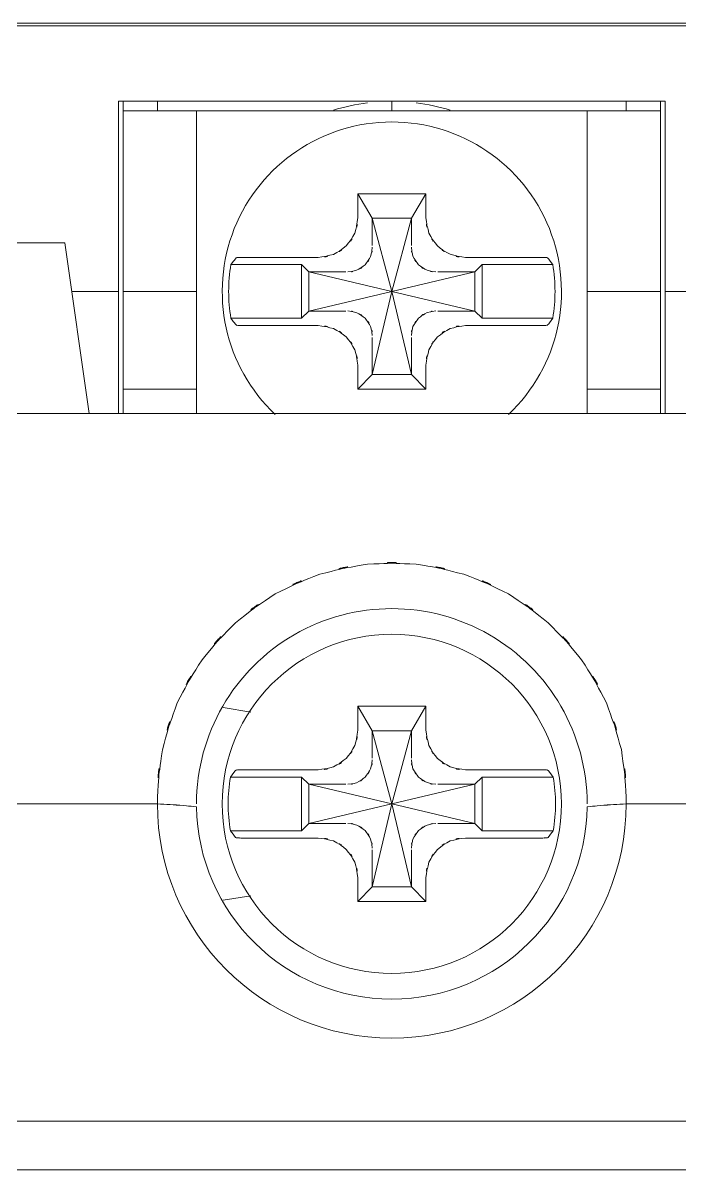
# Model space of a CAD drawing. Header units: millimetres. Extents: x 41 to 1635, y 11 to 1528.
# Drawn here: x 501.71 to 516.48, y 1172.71 to 1198.65 of the extents above; entities that cross this region are included whole.
import ezdxf

# ---------------------------------------------------------------- set-up
doc = ezdxf.new("R2010")
doc.units = ezdxf.units.MM
doc.header["$LTSCALE"] = 8
doc.layers.get('0').update_dxf_attribs({"linetype": 'CONTINUOUS'})
doc.layers.add('PDF_Geometry', color=7, linetype='CONTINUOUS')

# ---------------------------------------------------------------- blocks, each defined once
blk = doc.blocks.new('Contactor2')
at = {"layer": 'PDF_Geometry', "lineweight": 9}
for points in [[(-0.2415555277777912, 0), (-0.2444027777777933, 0), (-0.6933888333333584, 0), (-0.6962360833333037, 0)], [(-0.3893193194444393, -0.1136534027777998), (-0.3893193194444393, -0.0781529861111494), (-0.3893193194444393, -0.02273644444449019), (-0.5484443194444566, -0.02273644444449019), (-0.5484443194444566, -0.0781529861111494), (-0.5484443194444566, -0.1136534027777998)], [(-0.5470277916666646, -0.0781529861111494), (-0.5257220833333349, -0.0781529861111494), (-0.5257220833333349, -0.02556950000007419), (-0.5470277916666646, -0.02556950000007419), (-0.5470277916666646, -0.02273644444449019)], [(-0.5370970833333217, -0.02556950000007419), (-0.5370970833333217, -0.02273644444449019)], [(-0.4688750416666494, -0.02273644444449019), (-0.4688750416666494, -0.02556950000007419)], [(-0.3907360555555783, -0.02273644444449019), (-0.3907360555555783, -0.02556950000007419), (-0.4120693194444698, -0.02556950000007419), (-0.4120693194444698, -0.0781529861111494), (-0.3907360555555783, -0.0781529861111494)], [(-0.4006805416666452, -0.02273644444449019), (-0.4006805416666452, -0.02556950000007419)], [(-0.5470277916666646, -0.1136534027777998), (-0.5470277916666646, -0.1065555277778003), (-0.5470277916666646, -0.0781529861111494), (-0.5470277916666646, -0.02556950000007419)], [(-0.5257220833333349, -0.02556950000007419), (-0.5186110555555388, -0.02556950000007419), (-0.4191665694444282, -0.02556950000007419), (-0.4120693194444698, -0.02556950000007419)], [(-0.3907360555555783, -0.1136534027777998), (-0.3907360555555783, -0.1065555277778003), (-0.3907360555555783, -0.0781529861111494), (-0.3907360555555783, -0.02556950000007419)], [(-0.478833305555554, -0.05672286111121139), (-0.478833305555554, -0.04972247222224269), (-0.4589583055555408, -0.04972247222224269), (-0.4589583055555408, -0.05672286111121139)], [(-0.478833305555554, -0.04972247222224269), (-0.4745693194444698, -0.05683391666661919), (-0.463208305555554, -0.05683391666661919), (-0.4589583055555408, -0.04972247222224269)], [(-0.463208305555554, -0.06479222222219505), (-0.463208305555554, -0.05683391666661919), (-0.4688750416666494, -0.0781529861111494), (-0.4745693194444698, -0.05683391666661919), (-0.4745693194444698, -0.06479222222219505)], [(-0.5868333194444517, -0.1136534027777998), (-0.5797220833333654, -0.06394450000004781), (-0.5640833055555845, -0.06394450000004781), (-0.5569860694444628, -0.1136534027777998)], [(-0.5127222222222372, -0.0682084861111889), (-0.4903333472222471, -0.0682084861111889)], [(-0.482249999999965, -0.07245891666661919), (-0.4930555555555429, -0.07245891666661919), (-0.4688750416666494, -0.0781529861111494), (-0.4930555555555429, -0.0838334861111889), (-0.4930555555555429, -0.07245891666661919), (-0.4951943333333588, -0.07033369444445725)], [(-0.4425970694444459, -0.07033369444445725), (-0.4425970694444459, -0.08594513888897382), (-0.444736055555552, -0.0838334861111889), (-0.444736055555552, -0.07245891666661919), (-0.4688750416666494, -0.0781529861111494), (-0.4745693194444698, -0.1022915416667729), (-0.4745693194444698, -0.09151459722227173)], [(-0.4474444861111238, -0.0682084861111889), (-0.4250554027777866, -0.0682084861111889)], [(-0.5620555833333469, -0.0781529861111494), (-0.5484443194444566, -0.0781529861111494)], [(-0.5257220833333349, -0.0781529861111494), (-0.5257220833333349, -0.1065555277778003), (-0.5257220833333349, -0.1136534027777998)], [(-0.4555416111111299, -0.0838334861111889), (-0.444736055555552, -0.0838334861111889), (-0.4688750416666494, -0.0781529861111494), (-0.463208305555554, -0.1022915416667729), (-0.4745693194444698, -0.1022915416667729), (-0.478833305555554, -0.1065555277778003)], [(-0.4120693194444698, -0.1136534027777998), (-0.4120693194444698, -0.1065555277778003), (-0.4120693194444698, -0.0781529861111494)], [(-0.3893193194444393, -0.0781529861111494), (-0.3757222500000239, -0.0781529861111494)], [(-0.463208305555554, -0.09151459722227173), (-0.463208305555554, -0.1022915416667729), (-0.4589583055555408, -0.1065555277778003)], [(-0.4589583055555408, -0.09956954166671039), (-0.4589583055555408, -0.1065555277778003), (-0.478833305555554, -0.1065555277778003), (-0.478833305555554, -0.09956954166671039)], [(-0.5257220833333349, -0.1065555277778003), (-0.5470277916666646, -0.1065555277778003)], [(-0.3907360555555783, -0.1065555277778003), (-0.4120693194444698, -0.1065555277778003)], [(-0.5179443333333325, -0.1992645277778138), (-0.509902736111087, -0.2006115416667171)], [(-0.478833305555554, -0.2058893888888633), (-0.478833305555554, -0.1989169722222641), (-0.4589583055555408, -0.1989169722222641), (-0.4589583055555408, -0.2058893888888633)], [(-0.478833305555554, -0.1989169722222641), (-0.4745693194444698, -0.2060284166666406), (-0.463208305555554, -0.2060284166666406), (-0.4589583055555408, -0.1989169722222641)], [(-0.463208305555554, -0.2139723055555578), (-0.463208305555554, -0.2060284166666406), (-0.4688750416666494, -0.2273339166666801), (-0.4745693194444698, -0.2060284166666406), (-0.4745693194444698, -0.2139723055555578)], [(-0.5128472638888866, -0.2173894305556132), (-0.4903333472222471, -0.2173894305556132)], [(-0.4474444861111238, -0.2173894305556132), (-0.4249165833332995, -0.2173894305556132)], [(-0.482249999999965, -0.2216390000000956), (-0.4930555555555429, -0.2216390000000956), (-0.4688750416666494, -0.2273339166666801), (-0.4930555555555429, -0.2330280000001039), (-0.4930555555555429, -0.2216390000000956), (-0.4951943333333588, -0.2195282083333723)], [(-0.4555416111111299, -0.2330280000001039), (-0.444736055555552, -0.2330280000001039), (-0.4688750416666494, -0.2273339166666801), (-0.4745693194444698, -0.2514860416666806), (-0.463208305555554, -0.2514860416666806), (-0.4688750416666494, -0.2273339166666801), (-0.444736055555552, -0.2216390000000956), (-0.444736055555552, -0.2330280000001039), (-0.4425970694444459, -0.2351387916667136), (-0.4425970694444459, -0.2195282083333723)], [(-0.4903333472222471, -0.2372784166666406), (-0.5128472638888866, -0.2372784166666406)], [(-0.4249165833332995, -0.2372784166666406), (-0.4474444861111238, -0.2372784166666406)], [(-0.4745693194444698, -0.2407082500000115), (-0.4745693194444698, -0.2514860416666806), (-0.478833305555554, -0.2557500277778217)], [(-0.463208305555554, -0.2407082500000115), (-0.463208305555554, -0.2514860416666806), (-0.4589583055555408, -0.2557500277778217)], [(-0.4589583055555408, -0.2487504861111347), (-0.4589583055555408, -0.2557500277778217), (-0.478833305555554, -0.2557500277778217), (-0.478833305555554, -0.2487504861111347)], [(-0.509902736111087, -0.2540554583333687), (-0.5179443333333325, -0.2553889027777814)], [(-0.1534582777777587, -0.3338894444444804), (-0.7843055694444274, -0.3338894444444804)]]:
    blk.add_lwpolyline(points, dxfattribs=at)
for points in [[(-0.482249999999965, -0.0838334861111889), (-0.4930555555555429, -0.0838334861111889), (-0.4951943333333588, -0.08594513888897382), (-0.5157360555555783, -0.08594513888897382, -0.0827331438228938), (-0.5157360555555783, -0.07033369444445725), (-0.4951943333333588, -0.07033369444445725), (-0.4951943333333588, -0.08594513888897382)], [(-0.4555416111111299, -0.07245891666661919), (-0.444736055555552, -0.07245891666661919), (-0.4425970694444459, -0.07033369444445725), (-0.4220555555555734, -0.07033369444445725, -0.08275316119332417), (-0.4220555555555734, -0.08594513888897382), (-0.4425970694444459, -0.08594513888897382)], [(-0.4903333472222471, -0.08809747222221631), (-0.5127222222222372, -0.08809747222221631, 0.001721543789096491), (-0.5137220972222281, -0.08804237499998635)], [(-0.4240692916666831, -0.08804237499998635, 0.0006013873583077535), (-0.4250554027777866, -0.08809747222221631), (-0.4474444861111238, -0.08809747222221631)], [(-0.482249999999965, -0.2330280000001039), (-0.4930555555555429, -0.2330280000001039), (-0.4951943333333588, -0.2351387916667136), (-0.5158610833333341, -0.2351387916667136, -0.08408291383173826), (-0.5158610833333341, -0.2195282083333723), (-0.4951943333333588, -0.2195282083333723), (-0.4951943333333588, -0.2351387916667136)], [(-0.4555416111111299, -0.2216390000000956), (-0.444736055555552, -0.2216390000000956), (-0.4425970694444459, -0.2195282083333723), (-0.4219305277777607, -0.2195282083333723, -0.08408291383167765), (-0.4219305277777607, -0.2351387916667136), (-0.4425970694444459, -0.2351387916667136)], [(-0.7885971111111303, -0.2277086111112112), (-0.7885971111116987, -0.323958513888897, -0.4144878227867246), (-0.7843055694444274, -0.3196809583333788), (-0.1534582777777587, -0.3196809583331515, -0.4152934030877152), (-0.1492082777777455, -0.323958513888897), (-0.1492082777777455, -0.2277086111112112), (-0.1492082777777455, -0.323958513888897), (-0.1492082777777455, -0.3356526805555404)], [(-0.6104166250000276, -0.227528055555581, 0.002737048046708027), (-0.6067083194444649, -0.2273339166666801), (-0.5370970833333217, -0.2273339166666801, 0.002612007494189886), (-0.5334165416666679, -0.227528055555581)], [(-0.4043888472222079, -0.227528055555581, 0.002589240893631652), (-0.4006805416666452, -0.2273339166666801), (-0.3310832916666868, -0.2273339166666801, 0.999587610104362), (-0.1946527638888824, -0.2273339166666801), (-0.1534582777777587, -0.2273339166666801)]]:
    blk.add_lwpolyline(points, format="xyb", dxfattribs=at)
blk.add_lwpolyline([(-0.1563055277777607, -0.1136534027777998), (-0.7814583194444253, -0.1136534027777998)], close=True, dxfattribs=at)
blk.add_circle((-0.4688992604069426, -0.227323272164881), 0.04935758099919514, dxfattribs=at)
for centre, radius, start, end in [((-0.4686212187148726, -0.07972972287734592), 0.05701417049585795, 97.4361272968335, 107.61522517704), ((-0.4691177152161004, -0.07960068264480924), 0.05687940909684637, 72.38278522062883, 82.59966647438132), ((-0.4688916058294694, -0.07813206496985003), 0.04934554421874379, 313.4680159968827, 226.5311002956135), ((-0.468899030747707, -0.2273161673452933), 0.05682971407505712, 359.9821051145893, 179.9912288940861), ((-0.4688959438331608, -0.2273132911396942), 0.06820114261897484, 180.0173275053756, 359.9800893122094), ((-0.4688896939660481, -0.2273346124742375), 0.05683868841220276, 180.8530155932459, 359.1580445966891)]:
    blk.add_arc(centre, radius, start, end, dxfattribs=at)
at = {"layer": 'PDF_Geometry', "lineweight": 20}
blk.add_open_spline([(-0.2143054583333424, -0.0008477222222609271), (-0.2808611111111077, -0.0008477222222609271), (-0.7166249999999081, -0.0008477222222609271), (-0.7166249999999081, -0.0008477222222609271)], degree=3, dxfattribs=at)
at = {"layer": 'PDF_Geometry', "lineweight": 9}
for points in [[(-0.4796805833333337, -0.06119452777784318), (-0.4780415416665846, -0.05452813888905439), (-0.4797916388889689, -0.06350030555563535), (-0.478833305555554, -0.05672286111121139)], [(-0.458958305555484, -0.05672286111121139), (-0.4580277361111484, -0.06350030555563535), (-0.4597360833332687, -0.05454169444442414), (-0.4580832638888523, -0.06119452777784318)], [(-0.4821527222221675, -0.06488886111105785), (-0.4781528055556237, -0.05954234722230467), (-0.4830555416666584, -0.06695895833331633), (-0.4796805833333337, -0.06119452777784318)], [(-0.4580832638888523, -0.06119452777784318), (-0.4547220833334222, -0.06694455555566492), (-0.4596250277778609, -0.05954234722230467), (-0.4556388888888705, -0.06488886111105785)], [(-0.4858472638888998, -0.06734722222222445), (-0.4800972361111917, -0.06398604166679434), (-0.4874860972221313, -0.06886122222226732), (-0.4821527222221675, -0.06488886111105785)], [(-0.4766943194443911, -0.07036168055560665), (-0.4740416250000408, -0.06683350000002974), (-0.4772915277777656, -0.07172224999999344), (-0.4750694722222306, -0.06791687500003718)], [(-0.4750694722222306, -0.06791687500003718), (-0.4741111249999221, -0.06402843055548146), (-0.4750972361110826, -0.0692503194445635), (-0.4745693194444129, -0.06529236111100545)], [(-0.4627361249999922, -0.06788890277766768), (-0.4604721111111303, -0.07169512500013298), (-0.4637222222221453, -0.06680552777788762), (-0.4610970833333567, -0.07034726388883428)], [(-0.463208305555554, -0.06529236111100545), (-0.4627221388888074, -0.069222347222194), (-0.463666708333335, -0.06402843055548146), (-0.4627361249999922, -0.06788890277766768)], [(-0.4556388888888705, -0.06488886111105785), (-0.4503055138889067, -0.06886122222226732), (-0.4577083611110311, -0.06398604166679434), (-0.4519443472221383, -0.06733365277773373)], [(-0.5157360555555215, -0.07033369444434356), (-0.5150000277777735, -0.0693613749999713), (-0.5159721388889693, -0.07066684722212813), (-0.5152221249999229, -0.06968095833326515)], [(-0.5152221249999229, -0.06968095833326515), (-0.5144721111111039, -0.06870863888889289), (-0.5154859722222227, -0.07000055555545259), (-0.5147221805556228, -0.06902822222218674)], [(-0.5147221805556228, -0.06902822222218674), (-0.5139581944443989, -0.0680694583334116), (-0.5150000277777735, -0.0693613749999713), (-0.5142082638889178, -0.06838905555559904)], [(-0.5137220972222849, -0.06826444444459412), (-0.5144998750000696, -0.06838905555559904), (-0.5135277638888738, -0.06811100000004444), (-0.5142082638889178, -0.06838905555559904)], [(-0.5127222222222372, -0.0682084861111889), (-0.5141804999999522, -0.06827799999996387), (-0.5122220833333131, -0.06816695833322228), (-0.5137220972222849, -0.06826444444459412)], [(-0.4903333472221902, -0.0682084861111889), (-0.4835416944443978, -0.06726413888895877), (-0.4924861111111341, -0.0689866944444475), (-0.4858472638888998, -0.06734722222222445)], [(-0.4791389027777768, -0.07198673611105733), (-0.4753333194445304, -0.06975047222226749), (-0.4802220694444941, -0.0730005972222898), (-0.4766943194443911, -0.07036168055560665)], [(-0.4610970833333567, -0.07034726388883428), (-0.4575693333332538, -0.0730005972222898), (-0.4624720694445159, -0.06972249999989799), (-0.4586527083332612, -0.07197231944451232)], [(-0.4519443472221383, -0.06733365277773373), (-0.445277736111052, -0.0689866944444475), (-0.454263902777825, -0.06726413888895877), (-0.4474444861110669, -0.0682084861111889)], [(-0.4240692916666831, -0.06826444444459412), (-0.4255555416666539, -0.06816695833322228), (-0.4235833472222339, -0.06827799999996387), (-0.4250554027777298, -0.0682084861111889)], [(-0.4235555833332683, -0.06838905555559904), (-0.4242776249999451, -0.06811100000004444), (-0.4232499861110455, -0.06838905555559904), (-0.4240692916666831, -0.06826444444459412)], [(-0.4235555833332683, -0.06838905555559904), (-0.4227915833333782, -0.0693613749999713), (-0.4238054444443833, -0.0680694583334116), (-0.423041666666677, -0.06902822222218674)], [(-0.423041666666677, -0.06902822222218674), (-0.4222916527777443, -0.07000055555545259), (-0.4232777500000111, -0.06870863888889289), (-0.4225554999999304, -0.06968095833326515)], [(-0.4225554999999304, -0.06968095833326515), (-0.4217917083333305, -0.07066684722212813), (-0.4227915833333782, -0.0693613749999713), (-0.4220555555556302, -0.07033369444434356)], [(-0.4817360694444233, -0.07245891666661919), (-0.4777916805554696, -0.0719587638889152), (-0.4830137916666217, -0.07291666666674246), (-0.4791389027777768, -0.07198673611105733)], [(-0.4586527083332612, -0.07197231944451232), (-0.45477781944453, -0.07291666666674246), (-0.4600139166667532, -0.07194434722214282), (-0.4560555277777212, -0.07245891666661919)], [(-0.4791111388889249, -0.08432006944440218), (-0.4830137916666217, -0.08334775000002992), (-0.4777776944443985, -0.0843472083333836), (-0.4817360694444233, -0.08381993055559178)], [(-0.4766943194443911, -0.08594513888897382), (-0.4802082916665995, -0.08327823611125496), (-0.4753055555555648, -0.08656990277768273), (-0.4791111388889249, -0.08432006944440218)], [(-0.4586527083332612, -0.08430566666675077), (-0.4624443055555503, -0.0865419305555406), (-0.4575693333332538, -0.08327823611125496), (-0.4610970833333567, -0.08591716666660432)], [(-0.4560555277777212, -0.08381993055559178), (-0.4599581805556454, -0.08433363888889289), (-0.45477781944453, -0.08336131944452063), (-0.4586527083332612, -0.08430566666675077)], [(-0.5152221249999229, -0.08661143055564935), (-0.5159721388889693, -0.08562555555545259), (-0.5150000277777735, -0.08693102777783679), (-0.5157360555555215, -0.08594513888897382)], [(-0.5147221805556228, -0.08726418055562135), (-0.5154859722222227, -0.08627829166675838), (-0.5144721111111039, -0.08756934722214282), (-0.5152221249999229, -0.08661143055564935)], [(-0.5142082638889178, -0.08790334722220905), (-0.5150000277777735, -0.08693102777783679), (-0.5139581944443989, -0.0882229305555029), (-0.5147221805556228, -0.08726418055562135)], [(-0.4750694722222306, -0.08838908333336803), (-0.4772777499999847, -0.0846116944444475), (-0.4740138611110751, -0.08947245833337547), (-0.4766943194443911, -0.08594513888897382)], [(-0.4745693194444129, -0.09100002777768168), (-0.4750832500000115, -0.08704206944457837), (-0.4741111249999221, -0.09226397222232663), (-0.4750694722222306, -0.08838908333336803)], [(-0.4610970833333567, -0.08591716666660432), (-0.4637222222221453, -0.08945890277777835), (-0.4604721111111303, -0.08458370833341178), (-0.4627361249999922, -0.08838908333336803)], [(-0.4627361249999922, -0.08838908333336803), (-0.463666708333335, -0.09227837499997804), (-0.4626943750000692, -0.08701409722220887), (-0.463208305555554, -0.09100002777768168)], [(-0.423041666666677, -0.08726418055562135), (-0.4238054444443833, -0.0882229305555029), (-0.4227915833333782, -0.08693102777783679), (-0.4235555833332683, -0.08790334722220905)], [(-0.4225554999999304, -0.08661143055564935), (-0.4232777500000111, -0.08756934722214282), (-0.4222916527777443, -0.08627829166675838), (-0.423041666666677, -0.08726418055562135)], [(-0.4220555555556302, -0.08594513888897382), (-0.4227915833333782, -0.08693102777783679), (-0.4217917083333305, -0.08562555555545259), (-0.4225554999999304, -0.08661143055564935)], [(-0.5142082638889178, -0.08790334722220905), (-0.5135277638888738, -0.08819495833336077), (-0.5144998750000696, -0.08790334722220905), (-0.5137220972222849, -0.08804237499998635)], [(-0.4858472638888998, -0.08895875000007436), (-0.4924861111111341, -0.0873057083333606), (-0.4835416944443978, -0.08902826388884932), (-0.4903333472221902, -0.08809747222221631)], [(-0.4821387361110965, -0.09138913888887146), (-0.4874583333333931, -0.08743116666664719), (-0.4800972361111917, -0.09231991666661088), (-0.4858472638888998, -0.08895875000007436)], [(-0.4796805833333337, -0.09509786111107132), (-0.4830415555555874, -0.08934784722214317), (-0.4781528055556237, -0.09672293055564296), (-0.4821387361110965, -0.09138913888887146)], [(-0.4556111250000185, -0.09138913888887146), (-0.4596250277778609, -0.09672293055564296), (-0.4547220833334222, -0.08933343055559817), (-0.4580832638888523, -0.09509786111107132)], [(-0.4519443472221383, -0.08895875000007436), (-0.4577083611110311, -0.09230551388895947), (-0.4503055138889067, -0.08743116666664719), (-0.4556111250000185, -0.09138913888887146)], [(-0.4474444861110669, -0.08809747222221631), (-0.4542361388888594, -0.08901384722230432), (-0.445277736111052, -0.0873057083333606), (-0.4519443472221383, -0.08895875000007436)], [(-0.4240692916666831, -0.08804237499998635), (-0.4232499861110455, -0.08790334722220905), (-0.4242776249999451, -0.08819495833336077), (-0.4235555833332683, -0.08790334722220905)], [(-0.478833305555554, -0.09956954166682408), (-0.4797916388889689, -0.09277768055562774), (-0.4780415416665846, -0.1017506944444904), (-0.4796805833333337, -0.09509786111107132)], [(-0.4580832638888523, -0.09509786111107132), (-0.4597360833332687, -0.1017642638889811), (-0.4580277361111484, -0.09276412500003062), (-0.458958305555484, -0.09956954166682408)], [(-0.489874944444523, -0.1604588888890248), (-0.5095416111111035, -0.1685002777778664), (-0.4836387638889619, -0.157028208333486), (-0.5028194861110933, -0.1662089166666192)], [(-0.4760000416666799, -0.1575419166665597), (-0.4969304444445015, -0.1613193194443738), (-0.4691804305556388, -0.1554726527779167), (-0.489874944444523, -0.1604588888890248)], [(-0.4617915694444719, -0.15752836111119), (-0.4830970694443977, -0.1569171527778508), (-0.454666555555491, -0.156902749999972), (-0.4760000416666799, -0.1575419166665597)], [(-0.4479444305555944, -0.1604588888890248), (-0.4685971944444418, -0.1554726527779167), (-0.4408609583332463, -0.1613193194443738), (-0.4617915694444719, -0.15752836111119)], [(-0.4349721249999448, -0.1662089166666192), (-0.4541526388888997, -0.157028208333486), (-0.4282500000000482, -0.1685002777778664), (-0.4479444305555944, -0.1604588888890248)], [(-0.5028194861110933, -0.1662089166666192), (-0.5205832638888523, -0.1782641944444094), (-0.4973748472222042, -0.1614998750001178), (-0.5144305694444711, -0.1745834444445791)], [(-0.4233610416666806, -0.1745834444445791), (-0.4404027777777628, -0.1614998750001178), (-0.4172083472222994, -0.1782641944444094), (-0.4349721249999448, -0.1662089166666192)], [(-0.5144305694444711, -0.1745834444445791), (-0.5294583611110966, -0.1902923611110054), (-0.510041555555631, -0.1687783194445274), (-0.5241110000000617, -0.1853476666667575)], [(-0.4136666111111253, -0.1853476666667575), (-0.4277638333334153, -0.168763902777755), (-0.4083472361111262, -0.190277958333354), (-0.4233610416666806, -0.1745834444445791)], [(-0.5241110000000617, -0.1853476666667575), (-0.5354860138888853, -0.203903208333486), (-0.5210694166665917, -0.1787363749999713), (-0.5313332916666695, -0.1979166666667425)], [(-0.4064305555556302, -0.1979166666667425), (-0.4167221944444464, -0.1787228055554806), (-0.4022916111110817, -0.203903208333486), (-0.4136666111111253, -0.1853476666667575)], [(-0.5313332916666695, -0.1979166666667425), (-0.5384443055555721, -0.2181667777776966), (-0.5297499722222483, -0.1909306944444324), (-0.5356665694445155, -0.2115554861111377)], [(-0.4020970694444941, -0.2115419305555406), (-0.4080416388889034, -0.1909171249999417), (-0.3993470972221758, -0.2181667777776966), (-0.4064305555556302, -0.1979166666667425)], [(-0.5356665694445155, -0.2115554861111377), (-0.5383749999999736, -0.2322082638888787), (-0.5355555138888803, -0.2045839166667065), (-0.5370970833333786, -0.2253613055554524)], [(-0.4796805833333337, -0.2103754722222675), (-0.4780415416665846, -0.2037226388888485), (-0.4797916388889689, -0.2126948055556568), (-0.478833305555554, -0.2058893888888633)], [(-0.458958305555484, -0.2058893888888633), (-0.4580277361111484, -0.2126668333332873), (-0.4597360833332687, -0.2037226388888485), (-0.4580832638888523, -0.2103754722222675)], [(-0.4006805416667021, -0.2253613055554524), (-0.4022360833333778, -0.2045695000001615), (-0.3994026111110998, -0.2322082638888787), (-0.4020970694444941, -0.2115419305555406)], [(-0.4821527222221675, -0.2140833611110793), (-0.4781528055556237, -0.2087360000000444), (-0.4830555416666584, -0.2161534722222314), (-0.4796805833333337, -0.2103754722222675)], [(-0.4580832638888523, -0.2103754722222675), (-0.4547220833334222, -0.2161390555556864), (-0.4596250277778609, -0.2087360000000444), (-0.4556388888888705, -0.2140833611110793)], [(-0.4858472638888998, -0.2165417222222459), (-0.4800972361111917, -0.213180555555482), (-0.4874860972221313, -0.2180421666666916), (-0.4821527222221675, -0.2140833611110793)], [(-0.4750694722222306, -0.2170978194444615), (-0.4741111249999221, -0.2132085277778515), (-0.4750972361110826, -0.2184448333332512), (-0.4745693194444129, -0.2144724583333755)], [(-0.463208305555554, -0.2144724583333755), (-0.4627221388888074, -0.218416861111109), (-0.463666708333335, -0.2132229305555029), (-0.4627361249999922, -0.2170834027779165)], [(-0.4556388888888705, -0.2140833611110793), (-0.4503055138889067, -0.2180421666666916), (-0.4577083611110311, -0.2131669861112186), (-0.4519443472221383, -0.2165281527777552)], [(-0.5153611527777002, -0.2188610555556352), (-0.5145971527778102, -0.2178895833333172), (-0.515625, -0.219180638888929), (-0.5148472222222154, -0.2182227361111018)], [(-0.5148472222222154, -0.2182227361111018), (-0.5140832222222116, -0.2172504027778359), (-0.5151110694445151, -0.2185423194443956), (-0.5143470694443977, -0.2175835555556205)], [(-0.5138333611110966, -0.2174309722222461), (-0.5146389027778469, -0.2175700000000234), (-0.513638819444509, -0.2172919444444688), (-0.5143470694443977, -0.2175835555556205)], [(-0.5128472638888297, -0.2173894305556132), (-0.5143193194444393, -0.2174589444443882), (-0.5123333333333449, -0.2173478888889804), (-0.5138333611110966, -0.2174309722222461)], [(-0.4903333472221902, -0.2173894305556132), (-0.4835554722222923, -0.2164586388889802), (-0.4924861111111341, -0.2181667777776966), (-0.4858472638888998, -0.2165417222222459)], [(-0.4766943194443911, -0.2195561805556281), (-0.4740416250000408, -0.2160144444444541), (-0.4772915277777656, -0.2209031944444177), (-0.4750694722222306, -0.2170978194444615)], [(-0.4627361249999922, -0.2170834027779165), (-0.4604721111111303, -0.2208887777778727), (-0.4637222222221453, -0.2160000277776817), (-0.4610970833333567, -0.219528208333486)], [(-0.4519443472221383, -0.2165281527777552), (-0.445277736111052, -0.2181667777776966), (-0.4542361388888594, -0.2164586388889802), (-0.4474444861110669, -0.2173894305556132)], [(-0.4239304861110895, -0.2174309722222461), (-0.4254442777777285, -0.2173478888889804), (-0.4234443194444566, -0.2174589444443882), (-0.4249165833333564, -0.2173894305556132)], [(-0.4234443194444566, -0.2175835555556205), (-0.4241388055555717, -0.2172919444444688), (-0.4231389305556377, -0.2175700000000234), (-0.4239304861110895, -0.2174309722222461)], [(-0.4234443194444566, -0.2175835555556205), (-0.4226527777777846, -0.2185423194443956), (-0.4236944027778691, -0.2172504027778359), (-0.4229166250000844, -0.2182227361111018)], [(-0.4229166250000844, -0.2182227361111018), (-0.422166611111038, -0.219180638888929), (-0.4231666944443759, -0.2178895833333172), (-0.4224444444445226, -0.2188610555556352)], [(-0.5158610833333341, -0.219528208333486), (-0.5151110694445151, -0.2185423194443956), (-0.5161111666667466, -0.2198477916667798), (-0.5153611527777002, -0.2188610555556352)], [(-0.4817360694444233, -0.2216390000000956), (-0.4777916805554696, -0.2211388611110578), (-0.4830137916666217, -0.2221111805556575), (-0.4791389027777768, -0.2211812361110788)], [(-0.4791389027777768, -0.2211812361110788), (-0.4753333194445304, -0.2189449861111825), (-0.4802220694444941, -0.2221806944444324), (-0.4766943194443911, -0.2195561805556281)], [(-0.4610970833333567, -0.219528208333486), (-0.4575693333332538, -0.2221806944444324), (-0.4624720694445159, -0.2189034444445497), (-0.4586527083332612, -0.2211532638889366)], [(-0.4586527083332612, -0.2211532638889366), (-0.45477781944453, -0.2221111805556575), (-0.4600139166667532, -0.2211388611110578), (-0.4560555277777212, -0.2216390000000956)], [(-0.4224444444445226, -0.2188610555556352), (-0.4216804444444051, -0.2198477916667798), (-0.4226527777777846, -0.2185423194443956), (-0.4219305277778176, -0.219528208333486)], [(-0.5370970833333786, -0.2253613055554524), (-0.5370970833333786, -0.2268473333333532), (-0.5370970833333786, -0.2248611527777484), (-0.5370970833333786, -0.2263471944445428)], [(-0.4006805416667021, -0.2263471944445428), (-0.4006805416667021, -0.2248611527777484), (-0.4006805416667021, -0.2268473333333532), (-0.4006805416667021, -0.2253613055554524)], [(-0.5370970833333786, -0.2263471944445428), (-0.5370555416667457, -0.227819666666619), (-0.5371248472222305, -0.2258478888888931), (-0.5370693194444129, -0.2273339166667938)], [(-0.5296249444444356, -0.2278332222222161), (-0.5352916666666943, -0.2273339166667938), (-0.5277222500000107, -0.2279722499999934), (-0.5334165416667247, -0.2275280555554673)], [(-0.5257220833333349, -0.22815280555551), (-0.5315555972222228, -0.2276526666666996), (-0.5237638611110924, -0.2283198055556568), (-0.5296249444444356, -0.2278332222222161)], [(-0.4081666666667161, -0.2278332222222161), (-0.414013749999981, -0.2283198055556568), (-0.40625, -0.2276526666666996), (-0.4120693194444129, -0.22815280555551)], [(-0.4043888472222079, -0.2275280555554673), (-0.410069361111141, -0.2279722499999934), (-0.4024999444444575, -0.2273339166667938), (-0.4081666666667161, -0.2278332222222161)], [(-0.400708305555554, -0.2273339166667938), (-0.4006527777777364, -0.2258478888888931), (-0.400736069444406, -0.227819666666619), (-0.4006805416667021, -0.2263471944445428)], [(-0.5153611527777002, -0.2357923750000737), (-0.5161111666667466, -0.2348200555557014), (-0.5151110694445151, -0.2361255277778582), (-0.5158610833333341, -0.2351387916667136)], [(-0.4791111388889249, -0.2335001666667722), (-0.4830137916666217, -0.2325278472221726), (-0.4777639166667313, -0.2335281388889143), (-0.4817360694444233, -0.2330144305556132)], [(-0.4766943194443911, -0.2351252361111165), (-0.4802082916665995, -0.2324863055555397), (-0.4753055555555648, -0.2357500000000528), (-0.4791111388889249, -0.2335001666667722)], [(-0.4750694722222306, -0.2375835972222831), (-0.4772777499999847, -0.2337917777776966), (-0.4740416250000408, -0.2386669583333969), (-0.4766943194443911, -0.2351252361111165)], [(-0.4610970833333567, -0.2351252361111165), (-0.4637222222221453, -0.2386389861112548), (-0.4604721111111303, -0.2337782222223268), (-0.4627361249999922, -0.23755561111102)], [(-0.4586527083332612, -0.2335001666667722), (-0.4624443055555503, -0.235736430555562), (-0.4575693333332538, -0.2324863055555397), (-0.4610970833333567, -0.2351252361111165)], [(-0.4560555277777212, -0.2330144305556132), (-0.4599861527777875, -0.2335281388889143), (-0.45477781944453, -0.2325422500000514), (-0.4586527083332612, -0.2335001666667722)], [(-0.4219305277778176, -0.2351387916667136), (-0.4226527777777846, -0.2361255277778582), (-0.4216804444444051, -0.2348200555557014), (-0.4224444444445226, -0.2357923750000737)], [(-0.5148472222222154, -0.2364451111111521), (-0.515625, -0.2354727916667798), (-0.5145971527778102, -0.2367782638889366), (-0.5153611527777002, -0.2357923750000737)], [(-0.5143470694443977, -0.2370978472222305), (-0.5151110694445151, -0.2361255277778582), (-0.5140832222222116, -0.2374030277778729), (-0.5148472222222154, -0.2364451111111521)], [(-0.5143470694443977, -0.2370978472222305), (-0.513638819444509, -0.2373750555555034), (-0.5146389027778469, -0.2371114166667212), (-0.5138333611110966, -0.237222472222129)], [(-0.5138333611110966, -0.237222472222129), (-0.5123333333333449, -0.2373199583335008), (-0.5143193194444393, -0.2372089027778657), (-0.5128472638888297, -0.2372784166666406)], [(-0.4858472638888998, -0.2381252777777263), (-0.4924861111111341, -0.2364866527777849), (-0.4835416944443978, -0.2382083472223258), (-0.4903333472221902, -0.2372784166666406)], [(-0.4821387361110965, -0.2405836388888929), (-0.4874860972221313, -0.2366112638887898), (-0.480083250000007, -0.2415000138889809), (-0.4858472638888998, -0.2381252777777263)], [(-0.4745693194444129, -0.2401809722223334), (-0.4750832500000115, -0.236236583333266), (-0.4741111249999221, -0.2414449166667509), (-0.4750694722222306, -0.2375835972222831)], [(-0.4627361249999922, -0.23755561111102), (-0.463666708333335, -0.2414584722223481), (-0.4626943750000692, -0.236222166666721), (-0.463208305555554, -0.2401809722223334)], [(-0.4519443472221383, -0.2381252777777263), (-0.4577083611110311, -0.2414864444444902), (-0.4503055138889067, -0.2366112638887898), (-0.4556111250000185, -0.2405836388888929)], [(-0.4474444861110669, -0.2372784166666406), (-0.4542361388888594, -0.2382083472223258), (-0.445277736111052, -0.2364866527777849), (-0.4519443472221383, -0.2381252777777263)], [(-0.4249165833333564, -0.2372784166666406), (-0.4234443194444566, -0.2372089027778657), (-0.4254442777777285, -0.2373199583335008), (-0.4239304861110895, -0.237222472222129)], [(-0.4239304861110895, -0.237222472222129), (-0.4231389305556377, -0.2371114166667212), (-0.4241388055555717, -0.2373750555555034), (-0.4234443194444566, -0.2370978472222305)], [(-0.4229166250000844, -0.2364451111111521), (-0.4236944027778691, -0.2374030277778729), (-0.4226527777777846, -0.2361255277778582), (-0.4234443194444566, -0.2370978472222305)], [(-0.4224444444445226, -0.2357923750000737), (-0.4231666944443759, -0.2367782638889366), (-0.422166611111038, -0.2354727916667798), (-0.4229166250000844, -0.2364451111111521)], [(-0.4796805833333337, -0.2442923749999864), (-0.4830415555555874, -0.2385279444445132), (-0.4781528055556237, -0.2459165833333827), (-0.4821387361110965, -0.2405836388888929)], [(-0.4556111250000185, -0.2405836388888929), (-0.4596250277778609, -0.2459165833333827), (-0.4547220833334222, -0.2385279444445132), (-0.4580832638888523, -0.2442779583334413)], [(-0.478833305555554, -0.248750486111021), (-0.4797916388889689, -0.2419865972221942), (-0.4780415416665846, -0.2509443611111237), (-0.4796805833333337, -0.2442923749999864)], [(-0.4580832638888523, -0.2442779583334413), (-0.4597360833332687, -0.2509443611111237), (-0.4580277361111484, -0.2419865972221942), (-0.458958305555484, -0.248750486111021)]]:
    blk.add_open_spline(points, degree=3, dxfattribs=at)

msp = doc.modelspace()

# ---------------------------------------------------------------- block references
at = {"xscale": 77.2830491534508, "yscale": 77.2830491534508, "zscale": 77.2830491534508}
msp.add_blockref('Contactor2', (546.2407617185845, 1198.6465663714), dxfattribs=at)

doc.saveas('drawing.dxf')
